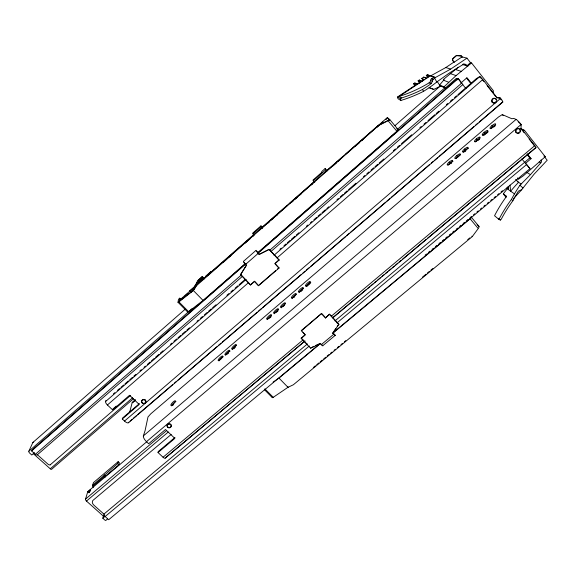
<?xml version="1.0" encoding="UTF-8"?>
<svg xmlns="http://www.w3.org/2000/svg" width="576" height="576" viewBox="0 0 576 576"><rect width="100%" height="100%" fill="white"/><g stroke="black" fill="none" stroke-linecap="round" stroke-linejoin="round"><path stroke-width="0.86" d="M493.229 92.57L493.366 90.698L471.564 62.957L470.506 62.669L466.956 58.154L462.038 56.887L461.002 55.843L456.25 55.562L452.686 58.694L452.383 60.214L454.147 62.186L462.038 56.887M432.346 81.194L431.46 83.354A3.521 2.952 82.4 0 1 431.071 83.693A176.465 146.39 71.4 0 1 422.482 89.453A149.083 137.772 -78.1 0 1 401.53 97.978L400.399 98.719L397.526 96.962L415.303 85.226L415.663 84.766L413.597 83.786L414.814 82.987L417.146 84.089L420.473 81.9L418.097 80.82L419.278 80.042L421.675 81.108L424.224 79.43L421.79 78.386L423.756 77.09L426.218 78.113L428.767 76.435L426.276 75.427L427.27 74.772L435.499 77.458L432.986 79.546L432.346 81.194L430.574 80.446A2.959 2.765 -59.5 0 1 429.098 82.836A146.657 135.612 -78.3 0 1 399.038 96.473L401.53 97.978M345.434 154.368L387.288 117.583L389.714 119.498A2.117 0.418 -40.9 0 1 389.743 119.563L378.518 125.23L197.928 283.514L198.086 282.348L202.925 278.1L203.004 277.445L204.041 278.518M203.004 277.445L198.18 281.693L198.36 280.368L202.349 276.502L204.408 278.633M304.711 341.122L165.427 457.783A3.074 1.181 50.7 0 1 163.051 457.25L158.033 452.542L174.852 438.401L165.499 429.494L148.658 443.736L146.484 441.691A5.148 1.994 50 0 1 143.359 435.895L145.094 430.582L147.989 416.959L150.782 413.82L498.506 116.993L502.294 114.581L511.862 118.75L513.77 118.418L516.074 119.419A5.695 0.835 49.3 0 1 521.15 124.459L521.006 128.146L534.773 145.656A3.398 0.482 49 0 1 535.702 147.665L427.45 238.327M177.977 302.35A1.944 0.374 -44.3 0 0 178.913 301.889L193.298 290.592L196.639 285.53L197.086 282.737L193.716 287.827L189.922 291.161L190.886 292.147L194.71 288.792M197.021 282.802L197.345 280.901L202.349 276.502M193.298 290.592L196.704 285.041M193.716 287.827L197.1 282.24M170.654 424.721L170.719 424.303A2.088 1.879 4.8 0 0 168.019 424.015A2.088 1.879 4.8 0 0 167.328 426.362M190.886 292.147L190.98 291.564L190.015 290.585L193.795 287.258M189.922 291.161L190.015 290.585M167.63 427.277L167.702 426.852M158.033 452.542L158.206 451.562L174.989 437.443M180.446 300.672L180.727 299.138L194.227 287.273M180.727 299.138L179.77 298.166L179.186 301.226L193.378 290.081M454.147 62.186L452.635 60.286L452.945 58.766L456.509 55.634L461.268 55.915M145.224 400.414L145.31 400.01M142.193 403.013L142.286 402.61M105.494 476.762L105.595 476.042L118.93 464.753L119.419 462.823L118.166 461.671L93.427 482.645L92.686 485.143A2.254 1.044 50.3 0 0 92.837 486.202L93.334 487.382M104.868 477.612L104.364 476.446A2.261 1.015 50.2 0 1 104.198 475.387L117.67 463.594L118.166 461.671M107.546 518.94L106.164 520.092A1.699 0.806 51.5 0 1 104.724 519.948L102.802 518.234L103.349 516.118L104.731 514.966M129.578 412.625L132.134 402.775L134.935 399.888M128.801 422.208A5.191 2.03 49.2 0 1 124.517 421.063L122.299 418.982L122.551 418.061L139.414 403.567M103.349 516.118L86.479 501.077A1.699 0.814 50.5 0 1 85.529 499.09L87.768 491.674L146.765 441.727M122.299 418.982L139.198 404.46L129.557 395.28L112.637 409.903L107.402 404.986A3.146 1.238 48.5 0 1 105.581 401.537L105.97 400.363M50.486 464.501A2.858 1.39 48.4 0 1 47.83 464.04L37.411 454.745A2.167 1.058 47.8 0 1 35.395 454.313L31.601 450.929L31.997 450.043L245.916 263.304M34.51 452.642L31.802 455.011L29.758 453.19A1.75 0.857 47.6 0 1 28.858 451.21L32.868 442.49L185.141 309.247M270.778 251.669L462.838 84.564L458.287 78.509L457.798 78.329L257.422 253.253M269.244 249.35L259.171 254.412L269.244 249.35L279.072 259.92L274.954 263.484L279.007 268.063L258.559 285.725L254.527 281.477L250.466 284.998L240.581 274.615L246.449 265.219L245.484 264.204A2.095 0.374 48.9 0 1 244.138 262.382M240.581 274.615L246.449 265.219M506.023 197.064L505.894 197.251A128.261 112.19 -38.4 0 0 494.539 215.734L498.931 219.427L500.436 220.068L501.314 219.125A128.347 111.953 -38.2 0 1 512.914 200.707A146.275 122.544 87.5 0 1 518.17 191.52A3.305 2.858 81.3 0 1 518.472 191.117L521.69 189.641L534.182 174.082L547.2 160.229L544.464 156.744M333.324 332.158L335.822 328.536M337.32 326.362L338.825 324.194L329.515 314.179L325.526 317.93L329.515 314.179M302.962 332.287L305.172 334.613L301.212 338.335L310.572 348.178L320.371 343.678L321.271 344.635A2.981 0.518 50.2 0 0 322.942 345.593L335.448 335.189A2.995 0.468 50.1 0 1 333.821 334.181L332.921 333.223L338.825 324.194M272.189 397.606A1.865 0.626 -45 0 0 273.24 397.325L287.906 387.353L293.335 384.782L472.291 236.585L478.246 228.535L470.117 218.815A2.038 0.662 -39 0 0 471.197 217.051L478.987 226.382A2.03 0.684 -38.8 0 1 479.052 226.483L479.081 226.606A2.059 0.698 -54.4 0 1 478.555 228.074M458.273 67.205L443.498 79.409L444.11 79.646L439.603 85.01L440.863 86.155L445.284 88.042L456.12 78.574L457.157 79.877M498.931 219.427A130.457 113.796 -38.2 0 1 511.438 199.397A148.586 124.474 87.5 0 1 514.498 193.889A148.846 124.69 87.5 0 1 519.941 185.256L530.496 174.622L540.842 162.799A2.333 2.102 -46.5 0 0 541.037 159.941M513.295 198.85L521.798 189.641M439.603 85.01L443.995 86.868L456.07 75.607L471.564 62.957M505.93 197.15L503.302 193.918A126.706 111.046 -38.6 0 1 507.254 188.806L507.146 187.906L508.406 186.638M427.27 74.772L434.038 76.882L431.338 78.876A2.347 2.196 -59.1 0 0 430.574 80.446M327.139 170.863L325.116 168.559L321.682 171.583L321.977 172.195L312.97 180.122L314.777 182.506M262.505 227.534L260.971 225.864L252.749 233.093L253.836 235.037M179.77 298.166L178.538 299.254L177.962 302.227L187.618 311.99M252.806 233.928L261.058 226.678L260.971 225.864M313.243 180.778L325.75 169.776L325.116 168.559M211.781 271.843L253.634 235.058M261.734 227.945L287.381 205.394M289.411 203.616L314.381 181.663M326.534 170.986L342.734 156.744M196.639 285.53L378.77 125.453L388.102 120.744L396.893 131.249L257.292 253.123M185.069 295.92L187.776 293.551M223.582 262.08L226.958 259.114M228.312 257.926L231.012 255.55M245.203 243.079L250.61 238.327M252.634 236.549L253.987 235.361M267.502 223.488L269.525 221.702M271.555 219.924L273.578 218.138M276.286 215.77L277.632 214.582M291.823 202.111L293.177 200.923M295.2 199.138L297.23 197.359M299.93 194.983L301.284 193.795M311.414 184.889L312.768 183.701M333.036 165.888L336.42 162.922M337.766 161.734L339.797 159.955M355.334 146.297L359.388 142.733M362.088 140.357L363.442 139.169M376.956 127.296L378.979 125.518M380.333 124.33L383.033 121.954M388.411 120.737L389.722 119.621A2.146 0.389 -25.9 0 1 388.598 120.47M394.949 125.669L440.611 85.709M470.506 62.669L466.855 65.858L466.092 64.886L463.061 64.015M28.858 451.21L192.01 308.707M397.13 129.542L445.198 87.559M187.639 312.113A1.937 0.396 -44.4 0 0 188.59 311.674L203.083 300.456L245.095 263.772M31.601 450.929L245.621 264.125M257.81 253.483L458.287 78.509M245.491 264.478L258.206 253.382A3.096 0.504 49 0 1 256.068 250.344L243.396 261.425A3.082 0.554 48.9 0 0 245.491 264.478L246.456 265.5M460.886 83.023L466.985 77.71L471.283 83.138M35.395 454.313L241.488 274.838M269.964 250.042L461.83 82.958M37.411 454.745L242.287 276.466M113.443 393.869L114.797 392.688M117.518 390.326L119.556 388.562M120.917 387.382L123.631 385.02M124.992 383.839L128.39 380.887M129.744 379.706L132.466 377.345M133.826 376.164L135.864 374.393M139.939 370.85L141.3 369.677M144.014 367.315L145.375 366.134M147.413 364.363L150.127 362.002M151.488 360.821L154.202 358.459M155.563 357.278L158.962 354.326M160.322 353.146L163.037 350.784M170.51 344.297L171.871 343.116M173.909 341.345L176.623 338.983M177.984 337.802L180.706 335.441M182.059 334.26L185.458 331.308M186.818 330.134L189.533 327.773M197.006 321.278L198.367 320.098M200.405 318.326L202.442 316.555M204.48 314.784L207.202 312.422M208.562 311.242L211.277 308.887M212.638 307.706L216.036 304.754M226.901 295.308L228.946 293.537M230.983 291.766L233.021 290.002M235.058 288.23L237.773 285.869M239.134 284.688L245.246 279.374M279.9 249.278L281.261 248.098M283.975 245.736L286.013 243.965M287.374 242.784L290.088 240.422M291.449 239.242L294.847 236.29M296.208 235.109L298.922 232.747M306.396 226.26L307.757 225.079M310.471 222.718L311.832 221.537M313.87 219.766L316.584 217.404M317.945 216.223L320.666 213.862M322.02 212.681L325.418 209.736M326.779 208.555L328.817 206.784M336.967 199.699L338.328 198.518M340.366 196.747L343.087 194.386M344.441 193.205L347.162 190.85M348.523 189.67L355.997 183.175M363.47 176.681L364.824 175.5M366.862 173.729L368.906 171.958M370.944 170.194L373.658 167.832M375.019 166.651L377.734 164.29M379.094 163.109L383.854 158.976M393.365 150.718L395.402 148.946M397.44 147.175L399.478 145.404M401.515 143.633L411.703 134.777M419.861 127.699L421.222 126.518M423.936 124.157L425.974 122.386M428.011 120.614L434.808 114.71M436.169 113.53L438.883 111.175M446.357 104.681L447.718 103.5M450.432 101.138L452.47 99.367M454.507 97.596L456.545 95.825M457.906 94.644L476.251 78.71L479.779 76.579A3.485 0.511 49.8 0 1 482.782 79.546L497.081 97.726L500.638 98.338A5.753 0.85 49.6 0 1 502.474 102.103L479.246 121.997M105.581 401.537L246.161 279.461M274.003 255.276L479.779 76.579M107.402 404.986L248.501 282.658M277.135 257.839L482.782 79.546M250.466 284.998L254.513 281.189L258.559 285.725M279.072 259.92L274.99 263.758L279.007 268.063M112.91 409.003L116.287 406.08M50.206 464.846L130.565 395.424M259.214 284.839L275.558 270.727M277.603 268.963L278.964 267.782M33.314 453.679L50.278 468.806L132.631 397.757M133.567 398.635L51.876 469.073A1.721 0.842 48.6 0 1 50.278 468.806M132.134 402.775L135.533 399.845M132.624 402.581L135.346 400.234M124.517 421.063L500.638 98.338M130.162 421.034L132.214 419.278M133.582 418.111L136.31 415.771M137.678 414.598L172.519 384.754M174.571 382.997L176.616 381.24M177.984 380.074L216.922 346.716M218.29 345.542L221.018 343.202M222.386 342.036L257.227 312.192M258.595 311.018L261.324 308.678M262.692 307.505L300.946 274.738M302.998 272.981L305.042 271.224M306.41 270.058L309.146 267.718M310.507 266.544L345.348 236.7M346.716 235.526L349.452 233.186M350.813 232.02L385.654 202.176M387.022 201.002L389.75 198.662M391.118 197.489L429.372 164.722M431.424 162.965L433.476 161.208M434.844 160.042L437.573 157.694M438.941 156.528L473.782 126.684M475.826 124.927L477.878 123.17M128.434 422.755L502.798 102.082M143.359 435.895L516.074 119.419M92.686 485.143L104.198 475.387M92.837 486.202L104.364 476.446M146.484 441.691L521.15 124.459M85.529 499.09L166.586 430.596M86.479 501.077L168.3 432.007M171.194 434.441L92.772 500.537L92.376 501.926A2.808 1.339 50.8 0 0 93.967 505.224L103.91 514.102A2.102 1.001 51.4 0 0 105.134 516.528L108.706 519.718L320.04 343.598M325.433 317.606L321.588 313.481L301.313 330.545L305.237 334.951L301.212 338.335M301.378 330.876L321.588 313.481M163.051 457.25L302.998 339.941M331.358 316.166L534.773 145.656M332.986 317.448L366.077 289.728M367.459 288.576L369.526 286.841M370.908 285.682L372.974 283.954M374.357 282.794L376.423 281.066M377.798 279.907L380.556 277.603M381.938 276.444L384.005 274.716M385.387 273.557L387.454 271.822M388.836 270.67L390.902 268.934M392.285 267.782L394.351 266.047M395.726 264.895L397.8 263.16M399.175 262.008L401.242 260.273M402.624 259.121L426.067 239.486M165.254 458.143L305.122 341.006M332.676 317.923L535.932 147.701M524.354 162.497L529.79 157.954L531.108 158.666L525.643 163.231M103.91 514.102L307.361 343.987M334.951 320.918L524.606 162.338L526.464 164.203L529.992 168.638L332.474 333.238M102.802 518.234L104.868 516.506M105.134 516.528L309.355 345.974M336.953 322.927L526.68 164.477M425.131 255.168L426.506 254.016M428.58 252.295L429.962 251.143M432.029 249.415L433.411 248.263M435.485 246.535L436.867 245.383M438.934 243.662L440.316 242.51M442.39 240.782L443.765 239.63M445.838 237.902L447.221 236.758M449.287 235.03L450.67 233.878M452.743 232.15L454.126 230.998M456.192 229.277L457.574 228.125M459.648 226.397L461.023 225.245M463.097 223.517L464.479 222.365M466.546 220.644L467.928 219.492M470.002 217.764L471.384 216.612M473.45 214.884L474.833 213.739M476.906 212.011L478.282 210.859M480.355 209.131L481.738 207.979M483.804 206.258L485.186 205.106M487.26 203.378L488.642 202.226M490.709 200.498L492.091 199.346M494.165 197.626L495.54 196.474M497.614 194.746L498.996 193.594M501.07 191.866L502.445 190.721M273.089 382.147L278.978 378.094L320.378 343.591M332.798 333.238L470.117 218.815M520.783 128.671L524.556 130.399L545.249 156.73L523.426 175.73L518.314 179.338L517.507 177.919M321.271 344.635L333.821 334.181M313.286 367.553L315.36 365.832M316.742 364.687L318.823 362.966M320.206 361.822L322.279 360.101M323.662 358.956L325.735 357.235M327.118 356.09L329.191 354.377M330.581 353.225L331.963 352.08M334.037 350.366L335.419 349.214M337.493 347.501L338.875 346.356M340.956 344.635L342.338 343.49M344.412 341.77L345.794 340.625M422.539 277.056L425.995 274.19M427.378 273.046L429.451 271.325M430.834 270.18L432.907 268.459M467.734 239.616L469.807 237.895M430.999 75.686L445.838 67.522L453.888 62.114M397.526 96.962L397.944 98.69L400.824 100.469A151.546 140.04 -78.1 0 0 423.576 91.325A179.316 148.759 71.4 0 0 428.717 87.984A179.676 149.047 71.3 0 0 436.802 81.979L449.431 72.958L463.198 64.447A2.441 2.254 -59 0 1 466.092 64.886M435.499 77.458L450.648 69.098L466.956 58.154M399.038 96.473L430.207 75.946M429.084 87.79L433.757 89.402L440.316 86.263L437.263 81.533M313.762 346.327L310.572 348.178M315.389 345.578L319.471 343.706M462.758 84.614L465.991 88.682M500.35 97.978L496.447 97.488L497.081 97.726M524.556 130.399L521.302 129.492M322.258 345.118L321.185 344.282M462.478 64.519L467.899 66.161M455.594 69.552L461.628 71.496M445.838 67.522L450.648 69.098M430.027 87.941L433.757 89.402M450.187 73.548L456.07 75.607M496.238 99.173L495.763 98.986A2.426 2.225 -53.8 0 1 495.958 99.281M443.585 80.237L448.538 82.188M492.098 102.139L492.566 102.326M431.683 78.595L433.289 79.258M431.417 78.804L433.051 79.474M429.523 82.519L431.46 83.354M429.098 82.836L431.071 83.693M521.431 124.819L520.466 124.157A3.42 0.497 49.3 0 0 519.79 123.336M515.93 132.314L516.434 132.552M534.269 145.922L534.254 145.555M543.91 156.046L545.249 156.73M419.278 80.042L422.093 81.533M414.814 82.987L417.622 84.478M423.756 77.09L425.866 78.206M539.172 161.899L540.842 162.799M529.992 168.638L526.068 164.124M526.975 172.512L530.496 174.622M517.212 181.426L521.143 183.989M507.146 187.906L508.622 188.935L508.313 186.358M507.254 188.806L514.498 193.889M503.302 193.918L506.275 196.085A1.094 0.374 -53.6 0 1 506.34 196.243M396.85 128.542L398.131 129.578A2.11 0.439 -40.7 0 1 396.893 131.249M498.542 218.484L500.436 220.068M511.438 199.397L512.914 200.707M88.279 491.969L88.985 492.602M519.941 185.256L522.95 187.963M443.995 86.868L445.284 88.042M104.335 474.898L105.595 476.042M117.67 463.594L118.93 464.753M477.144 224.647L478.987 226.382M515.606 179.359L518.558 182.304A128.304 112.226 -38.4 0 0 510.682 191.21L509.947 185.119M471.888 236.174L472.291 236.585M178.913 301.889L188.59 311.674M264.859 388.843L273.24 397.325M264.348 389.585L272.124 397.44M193.356 290.513L203.083 300.456M278.978 378.094L288 387.317M198.36 280.368L199.39 281.434M202.298 276.905L203.846 278.503M202.925 278.1L203.962 279.173M456.703 78.653L457.294 79.294M240.581 274.327L250.452 284.702M301.14 337.99L307.613 344.794M259.15 254.138L256.738 251.057M258.206 253.382L259.171 254.412M321.674 313.805L325.526 317.93M269.28 249.617L279.115 260.194M329.609 314.503L338.926 324.526M261.058 226.678L262.598 228.348M325.75 169.776L326.772 170.935M389.714 119.498L398.131 129.578M387.288 117.583L388.85 119.455M449.165 162.115L449.957 163.073M456.782 155.614L457.574 156.578M464.436 149.09L465.221 150.062M413.597 83.786L415.102 85.637M476.395 138.895L477.18 139.867M484.121 132.3L484.913 133.279M458.806 79.603L460.829 82.138M521.892 158.926L524.606 162.338M491.882 125.683L492.667 126.662M527.206 153.742L531.108 158.666M466.488 78.048L470.952 83.686M527.018 154.447L529.79 157.954M461.002 55.843L462.11 57.254M502.294 114.581L503.158 115.675M499.709 97.733L499.997 98.1M482.177 79.351L483.826 81.446M487.116 85.63L495.9 96.79M520.87 128.534L524.167 132.725M529.114 139.018L534.161 145.433M479.693 76.55L481.09 78.336M418.097 80.82L419.717 83.095M421.79 78.386L423.252 80.431M426.276 75.427L427.73 77.479M422.482 89.453L423.576 91.325M434.578 78.134L436.802 81.979M332.921 333.223L334.829 334.526M400.399 98.719L400.824 100.469M287.82 386.705L287.906 387.353M87.768 491.674A1.67 0.792 50.3 0 1 88.474 491.422M88.963 492.811A1.642 0.418 -47.9 0 1 88.963 492.718M89.222 492.127A1.642 0.418 -47.9 0 1 90.684 490.586M306.23 286.596A3.283 0.9 -42.8 0 1 308.081 284.026A3.283 0.9 -42.8 0 1 310.802 282.341M307.267 286.236A4.637 1.282 -42.8 0 1 307.706 285.725M308.189 285.214A4.637 1.282 -42.8 0 1 310.334 283.385M482.983 135.605A3.593 0.95 -38.7 0 1 485.129 133.099A3.593 0.95 -38.7 0 1 488.117 131.414M490.846 128.736A3.614 0.95 -38.6 0 1 495.605 124.848M493.754 127.037A5.105 1.354 -38.6 0 1 495.022 126.122M484.272 135.18A5.076 1.354 -38.7 0 1 486.007 133.639M486.634 133.164A5.076 1.354 -38.7 0 1 487.886 132.35M455.738 158.659A3.535 0.95 -39.3 0 1 460.397 154.858M448.121 165.154A3.514 0.943 -39.5 0 1 450.382 162.727A3.514 0.943 -39.5 0 1 453.024 161.316M463.277 152.395A3.55 0.95 -39.2 0 1 465.653 149.71A3.55 0.95 -39.2 0 1 468.576 148.255M451.102 163.382A4.961 1.346 -39.5 0 1 451.714 162.922M292.176 298.577A3.269 0.9 -43.1 0 1 293.681 296.345A3.269 0.9 -43.1 0 1 296.222 294.473M299.246 292.363A3.276 0.9 -43 0 1 303.242 288.49M300.686 291.708A4.63 1.274 -43 0 1 302.767 289.771M267.523 319.406A3.247 0.886 -43.7 0 1 271.483 315.554M274.37 313.747A3.254 0.886 -43.6 0 1 275.911 311.494A3.254 0.886 -43.6 0 1 278.41 309.658M281.318 307.829A3.262 0.893 -43.4 0 1 281.383 307.591M281.506 307.31A3.262 0.893 -43.4 0 1 285.358 303.732M269.539 318.146A4.586 1.253 -43.7 0 1 271.116 316.742M276.437 312.271A4.594 1.26 -43.6 0 1 278.021 310.86M218.988 360.943A3.211 0.857 -44.9 0 1 220.81 358.438A3.211 0.857 -44.9 0 1 223.243 356.81M225.727 355.198A3.218 0.864 -44.7 0 1 229.464 351.252M229.982 351.065A3.218 0.864 -44.7 0 1 230.177 351.058M232.488 349.438A3.226 0.864 -44.5 0 1 234.101 347.134A3.226 0.864 -44.5 0 1 236.506 345.362M171.655 405.907A3.24 0.85 -46 0 1 173.462 403.25A3.24 0.85 -46 0 1 175.982 401.53M172.793 405.425A4.579 1.21 -46 0 1 173.671 404.366M475.351 141.941A3.578 0.95 -38.9 0 1 480.067 138.089M518.803 132.703A2.39 2.174 -49.9 0 1 515.801 132.12A2.39 2.174 -49.9 0 1 516.499 128.974A2.39 2.174 -49.9 0 1 519.581 129.233M519.905 129.838A2.39 2.174 -49.9 0 1 520.027 130.536M519.998 130.896A2.39 2.174 -49.9 0 1 519.79 131.602M170.712 424.303A2.088 1.879 4.8 0 1 170.87 426.737M170.395 427.14A2.088 1.879 4.8 0 1 169.488 427.442M168.523 427.342A2.088 1.879 4.8 0 1 167.494 426.622M518.105 121.615A3.42 0.497 49.3 0 1 518.407 121.889M518.731 122.206A3.42 0.497 49.3 0 1 519.077 122.558M227.477 354.089A4.543 1.224 -44.7 0 1 228.47 353.081M233.762 348.862A4.55 1.231 -44.6 0 1 235.21 347.342M283.356 306.374A4.601 1.267 -43.4 0 1 284.407 305.395M478.289 140.213A5.047 1.346 -38.9 0 1 479.542 139.32M464.63 151.92A5.011 1.346 -39.1 0 1 465.739 150.883M293.695 297.662A4.615 1.274 -43.1 0 1 294.696 296.647M506.34 196.243A1.13 0.382 -53.9 0 1 506.03 197.05M495.814 101.743A2.426 2.225 -53.8 0 1 495.583 102.053M495.317 102.319A2.426 2.225 -53.8 0 1 495.014 102.542M494.338 102.838A2.426 2.225 -53.8 0 1 491.731 100.066A2.426 2.225 -53.8 0 1 495.526 98.734M141.905 402.113A2.117 1.915 8 0 1 142.963 399.528A2.117 1.915 8 0 1 145.778 400.694A2.117 1.915 8 0 1 144.425 403.157M143.122 403.106A2.117 1.915 8 0 1 142.819 402.984M142.538 402.811A2.117 1.915 8 0 1 142.07 402.372M500.306 98.503A3.449 0.511 49.6 0 1 500.587 98.892M500.832 99.252A3.449 0.511 49.6 0 1 501.178 99.85M208.217 274.997A3.794 0.734 -43.8 0 0 211.111 271.375L205.56 276.257A3.794 0.734 -43.8 0 0 206.906 276.019M207.756 275.378A3.794 0.734 -43.8 0 1 207.324 275.724M181.656 299.275A1.908 0.367 -44.3 0 1 181.75 299.117M182.038 298.742A1.908 0.367 -44.3 0 1 182.21 298.534M182.614 298.109A1.908 0.367 -44.3 0 1 182.83 297.9M385.74 119.578A2.066 0.403 -40.9 0 1 386.23 119.167M386.474 118.987A2.066 0.403 -40.9 0 1 386.712 118.829M32.868 442.49A1.714 0.828 47.5 0 1 33.682 442.303M89.093 491.89A1.649 0.418 -47.9 0 0 90.504 489.809A1.649 0.418 -47.9 0 0 88.589 491.371A1.649 0.418 -47.9 0 0 89.093 491.89M491.832 127.958A3.614 0.95 -38.6 0 0 495.655 123.912A3.614 0.95 -38.6 0 0 490.961 126.554A3.614 0.95 -38.6 0 0 491.832 127.958M484.02 134.618A3.593 0.95 -38.8 0 0 487.85 130.565A3.593 0.95 -38.8 0 0 483.206 133.171A3.593 0.95 -38.8 0 0 484.02 134.618M448.855 164.585A3.514 0.943 -39.5 0 0 452.693 160.538A3.514 0.943 -39.5 0 0 448.25 162.979A3.514 0.943 -39.5 0 0 448.855 164.585M456.516 158.054A3.535 0.943 -39.3 0 0 460.354 154.008A3.535 0.943 -39.3 0 0 455.868 156.478A3.535 0.943 -39.3 0 0 456.516 158.054M464.213 151.495A3.55 0.943 -39.2 0 0 468.05 147.449A3.55 0.943 -39.2 0 0 463.514 149.962A3.55 0.943 -39.2 0 0 464.213 151.495M293.119 297.497A3.269 0.893 -43.1 0 0 296.201 293.566A3.269 0.893 -43.1 0 0 292.104 296.33A3.269 0.893 -43.1 0 0 293.119 297.497M299.808 291.722A3.276 0.893 -43 0 0 303.307 287.698A3.276 0.893 -43 0 0 299.412 289.994A3.276 0.893 -43 0 0 299.808 291.722M306.886 285.689A3.283 0.9 -42.8 0 0 310.37 281.678A3.283 0.9 -42.8 0 0 306.439 283.997A3.283 0.9 -42.8 0 0 306.886 285.689M275.227 312.746A3.254 0.886 -43.6 0 0 278.345 308.794A3.254 0.886 -43.6 0 0 274.327 311.494A3.254 0.886 -43.6 0 0 275.227 312.746M268.279 318.672A3.247 0.878 -43.7 0 0 271.404 314.712A3.247 0.878 -43.7 0 0 267.415 317.383A3.247 0.878 -43.7 0 0 268.279 318.672M282.211 306.799A3.262 0.886 -43.4 0 0 285.314 302.854A3.262 0.886 -43.4 0 0 281.261 305.575A3.262 0.886 -43.4 0 0 282.211 306.799M219.593 360.166A3.218 0.857 -44.8 0 0 222.811 356.141A3.218 0.857 -44.8 0 0 219.031 358.646A3.218 0.857 -44.8 0 0 219.593 360.166M226.354 354.398A3.218 0.857 -44.7 0 0 229.565 350.381A3.218 0.857 -44.7 0 0 225.756 352.915A3.218 0.857 -44.7 0 0 226.354 354.398M233.15 348.61A3.226 0.864 -44.5 0 0 236.347 344.599A3.226 0.864 -44.5 0 0 232.51 347.155A3.226 0.864 -44.5 0 0 233.15 348.61M172.447 404.856A3.24 0.85 -45.9 0 0 175.414 400.81A3.24 0.85 -45.9 0 0 171.547 403.682A3.24 0.85 -45.9 0 0 172.447 404.856M476.244 141.242A3.578 0.943 -38.9 0 0 480.074 137.196A3.578 0.943 -38.9 0 0 475.474 139.759A3.578 0.943 -38.9 0 0 476.244 141.242M518.868 133.164A2.398 2.182 -49.8 0 0 519.854 129.218A2.398 2.182 -49.8 0 0 516.06 130.644A2.398 2.182 -49.8 0 0 518.868 133.164M167.789 427.406A2.095 1.879 4.8 0 0 171.194 426.362A2.095 1.879 4.8 0 0 168.437 424.217A2.095 1.879 4.8 0 0 167.789 427.406M495.036 102.953A2.434 2.225 -53.8 0 0 496.001 98.914A2.434 2.225 -53.8 0 0 492.17 100.368A2.434 2.225 -53.8 0 0 495.036 102.953M142.351 403.15A2.117 1.915 8 0 0 145.793 402.091A2.117 1.915 8 0 0 142.97 399.895A2.117 1.915 8 0 0 142.351 403.15"/></g></svg>
